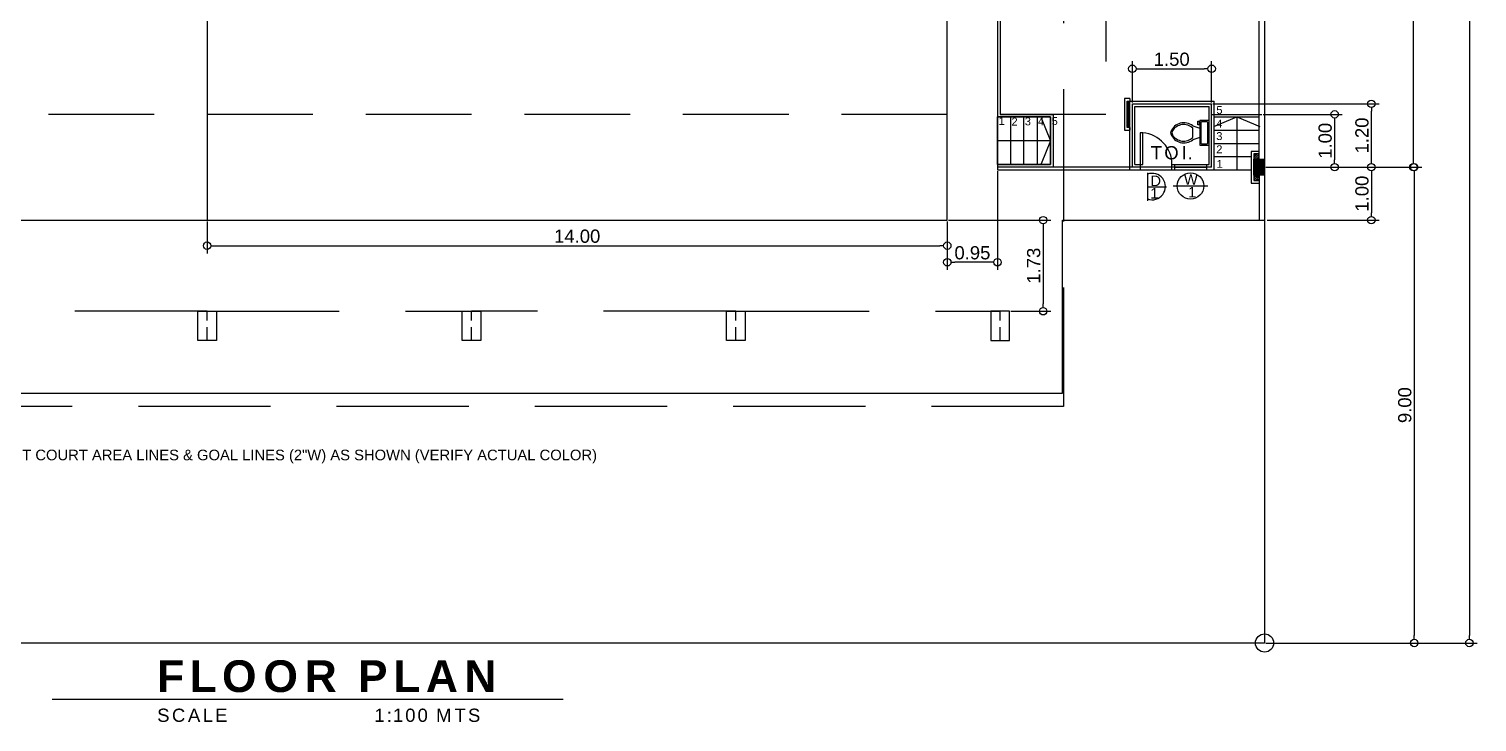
# Model space of a CAD drawing. Header units: inches. Extents: x -1369 to 1198, y -366 to 1398.
# Drawn here: x -18.52 to 8.87, y -237.01 to -223.9 of the extents above; entities that cross this region are included whole.
import ezdxf

# ---------------------------------------------------------------- set-up
doc = ezdxf.new("R2010")
doc.units = ezdxf.units.IN
doc.header["$MEASUREMENT"] = 0
doc.linetypes.add('HIDDEN', pattern=[0.375, 0.25, -0.125])
for name, color, linetype in [('cent', 3, 'Continuous'), ('COLM2', 7, 'Continuous'), ('dim', 8, 'Continuous'), ('rf', 1, 'HIDDEN'), ('txt', 7, 'Continuous'), ('wall', 7, 'Continuous')]:
    doc.layers.add(name, color=color, linetype=linetype)
doc.styles.get("Standard").update_dxf_attribs({"font": 'arial.ttf'})
doc.dimstyles.get("Standard").update_dxf_attribs({"dimtxt": 0.25, "dimasz": 0.14, "dimexe": 0.145, "dimexo": 0.025, "dimgap": 0.05, "dimtad": 1, "dimzin": 0, "dimdsep": 46, "dimtxsty": 'Standard', "dimblk": 'DOTBLANK', "dimcen": 0.09, "dimclrd": 256, "dimclre": 256, "dimaunit": 1, "dimadec": 5, "dimazin": 0, "dimtfac": 1, "dimtix": 1, "dimtofl": 0, "dimtmove": 0, "dimatfit": 3, "dimfxl": 0, "dimtolj": 1, "dimtzin": 0, "dimlwd": -1, "dimlwe": -1, "dimarcsym": 0})

# ---------------------------------------------------------------- blocks, each defined once
blk = doc.blocks.new('_DotBlank')
at = {"color": 0, "linetype": 'ByBlock', "lineweight": -2}
blk.add_line((-0.5, 0), (-1, 0), dxfattribs=at)
blk.add_circle((0, 0), 0.5, dxfattribs=at)
blk = doc.blocks.new('*D346')
at = {"layer": 'Defpoints', "color": 0, "transparency": 16777216}
for p in [(4.847, -208.52), (4.847, -235.52), (8.722, -235.52)]:
    blk.add_point(p, dxfattribs=at)
at = {"layer": 'dim', "transparency": 16777216}
for p, q in [((4.872, -208.52), (8.867, -208.52)), ((8.722, -208.66), (8.722, -235.38)), ((4.872, -235.52), (8.867, -235.52))]:
    blk.add_line(p, q, dxfattribs=at)
at = {"layer": 'dim', "transparency": 16777216, "xscale": 0.14, "yscale": 0.14, "zscale": 0.14}
for p, rotation in [((8.722, -208.52), 90), ((8.722, -235.52), 270)]:
    blk.add_blockref('_DotBlank', p, dxfattribs=dict(at, rotation=rotation))
at = {"layer": 'dim', "color": 0, "transparency": 16777216, "insert": (8.544, -222.02), "char_height": 0.25, "attachment_point": 5, "rotation": 90}
blk.add_mtext('\\A1;27.00', dxfattribs=at)
blk = doc.blocks.new('*D358')
at = {"layer": 'Defpoints', "color": 0, "transparency": 16777216}
for p in [(4.847, -226.52), (4.847, -235.52), (7.679, -235.52)]:
    blk.add_point(p, dxfattribs=at)
at = {"layer": 'dim', "transparency": 16777216}
for p, q in [((4.872, -226.52), (7.824, -226.52)), ((7.679, -226.66), (7.679, -235.38)), ((4.872, -235.52), (7.824, -235.52))]:
    blk.add_line(p, q, dxfattribs=at)
at = {"layer": 'dim', "transparency": 16777216, "xscale": 0.14, "yscale": 0.14, "zscale": 0.14}
for p, rotation in [((7.679, -226.52), 90), ((7.679, -235.52), 270)]:
    blk.add_blockref('_DotBlank', p, dxfattribs=dict(at, rotation=rotation))
at = {"layer": 'dim', "color": 0, "transparency": 16777216, "insert": (7.501, -231.02), "char_height": 0.25, "attachment_point": 5, "rotation": 90}
blk.add_mtext('\\A1;9.00', dxfattribs=at)
blk = doc.blocks.new('*D382')
at = {"layer": 'Defpoints', "color": 0, "transparency": 16777216}
for p in [(3.847, -214.52), (7.663, -214.52), (4.847, -226.52)]:
    blk.add_point(p, dxfattribs=at)
at = {"layer": 'dim', "transparency": 16777216}
for p, q in [((3.872, -214.52), (7.808, -214.52)), ((7.663, -226.38), (7.663, -214.66)), ((4.872, -226.52), (7.808, -226.52))]:
    blk.add_line(p, q, dxfattribs=at)
at = {"layer": 'dim', "transparency": 16777216, "xscale": 0.14, "yscale": 0.14, "zscale": 0.14}
for p, rotation in [((7.663, -214.52), 90), ((7.663, -226.52), 270)]:
    blk.add_blockref('_DotBlank', p, dxfattribs=dict(at, rotation=rotation))
at = {"layer": 'dim', "color": 0, "transparency": 16777216, "insert": (7.485, -220.52), "char_height": 0.25, "attachment_point": 5, "rotation": 90}
blk.add_mtext('\\A1;12.00', dxfattribs=at)
blk = doc.blocks.new('*D349')
at = {"layer": 'Defpoints', "color": 0, "transparency": 16777216}
for p in [(3.847, -225.32), (6.868, -225.32), (4.847, -226.52)]:
    blk.add_point(p, dxfattribs=at)
at = {"layer": 'dim', "transparency": 16777216}
for p, q in [((3.872, -225.32), (7.013, -225.32)), ((6.868, -226.38), (6.868, -225.46)), ((4.872, -226.52), (7.013, -226.52))]:
    blk.add_line(p, q, dxfattribs=at)
at = {"layer": 'dim', "transparency": 16777216, "xscale": 0.14, "yscale": 0.14, "zscale": 0.14}
for p, rotation in [((6.868, -225.32), 90), ((6.868, -226.52), 270)]:
    blk.add_blockref('_DotBlank', p, dxfattribs=dict(at, rotation=rotation))
at = {"layer": 'dim', "color": 0, "transparency": 16777216, "insert": (6.691, -225.92), "char_height": 0.25, "attachment_point": 5, "rotation": 90}
blk.add_mtext('\\A1;1.20', dxfattribs=at)
blk = doc.blocks.new('*D367')
at = {"layer": 'Defpoints', "color": 0, "transparency": 16777216}
for p in [(3.847, -224.657), (2.347, -225.32), (3.847, -225.32)]:
    blk.add_point(p, dxfattribs=at)
at = {"layer": 'dim', "transparency": 16777216}
for p, q in [((2.347, -225.295), (2.347, -224.512)), ((3.847, -225.295), (3.847, -224.512)), ((2.487, -224.657), (3.707, -224.657))]:
    blk.add_line(p, q, dxfattribs=at)
at = {"layer": 'dim', "transparency": 16777216, "xscale": 0.14, "yscale": 0.14, "zscale": 0.14, "rotation": 180}
blk.add_blockref('_DotBlank', (2.347, -224.657), dxfattribs=at)
at = {"layer": 'dim', "transparency": 16777216, "xscale": 0.14, "yscale": 0.14, "zscale": 0.14}
blk.add_blockref('_DotBlank', (3.847, -224.657), dxfattribs=at)
at = {"layer": 'dim', "color": 0, "transparency": 16777216, "insert": (3.092, -224.479), "char_height": 0.25, "attachment_point": 5}
blk.add_mtext('\\A1;1.50', dxfattribs=at)
blk = doc.blocks.new('TOI.')
at = {"color": 6, "lineweight": 15}
for p, q in [((-0.2, 0.308), (-0.2, 0.308)), ((0, 0.308), (0, 0.308)), ((0.2, 0.308), (0.2, 0.308)), ((-0.2, 0.132), (-0.2, 0.121))]:
    blk.add_line(p, q, dxfattribs=at)
for p, q in [((-0.22, 0.121), (-0.176, 0.121)), ((-0.22, 0.099), (-0.22, 0.121)), ((-0.154, 0.099), (-0.22, 0.099)), ((-0.176, 0.121), (-0.176, 0.132)), ((-0.154, 0.132), (-0.154, 0.099)), ((0.088, 0), (-0.088, 0)), ((0.209, 0.176), (0.209, 0.264))]:
    blk.add_line(p, q)
for points in [[(0.231, 0.132), (0.231, 0.308), (-0.231, 0.308), (-0.231, 0.132)], [(0.187, 0.286), (-0.187, 0.286)], [(-0.231, 0.208), (-0.231, 0.132), (0.231, 0.132), (0.231, 0.208)], [(-0.209, 0.264), (-0.209, 0.176)], [(-0.187, 0.154), (0.187, 0.154)], [(-0.132, 0), (-0.088, 0.132)], [(0.088, 0.132), (0.132, 0)]]:
    blk.add_lwpolyline(points)
for centre, radius, start, end in [((-0.19, 0.267), 0.0194, 81.8699, 188.1301), ((0.19, 0.267), 0.0194, 351.8699, 98.1301), ((-0.19, 0.173), 0.0194, 171.8699, 278.1301), ((0.077, -0.167), 0.268, 141.4691, 247.9714), ((0.092, -0.172), 0.249, 136.3677, 238.9468), ((-0.077, -0.167), 0.268, 292.0284, 38.5307), ((-0.092, -0.172), 0.249, 301.053, 43.6321), ((0.19, 0.173), 0.0194, 261.8699, 8.1301), ((0, -0.305), 0.088, 245.7318, 294.2682), ((0, -0.33), 0.088, 254.8605, 285.1395)]:
    blk.add_arc(centre, radius, start, end)
blk = doc.blocks.new('*D385')
at = {"layer": 'Defpoints', "color": 0, "transparency": 16777216}
for p in [(4.797, -225.52), (4.847, -226.52), (6.173, -226.52)]:
    blk.add_point(p, dxfattribs=at)
at = {"layer": 'dim', "transparency": 16777216}
for p, q in [((4.822, -225.52), (6.318, -225.52)), ((6.173, -225.66), (6.173, -226.38)), ((4.872, -226.52), (6.318, -226.52))]:
    blk.add_line(p, q, dxfattribs=at)
at = {"layer": 'dim', "transparency": 16777216, "xscale": 0.14, "yscale": 0.14, "zscale": 0.14}
for p, rotation in [((6.173, -225.52), 90), ((6.173, -226.52), 270)]:
    blk.add_blockref('_DotBlank', p, dxfattribs=dict(at, rotation=rotation))
at = {"layer": 'dim', "color": 0, "transparency": 16777216, "insert": (5.995, -226.02), "char_height": 0.25, "attachment_point": 5, "rotation": 90}
blk.add_mtext('\\A1;1.00', dxfattribs=at)
blk = doc.blocks.new('fc')
h = blk.add_hatch()
h.set_pattern_fill('ANSI31', color=3, scale=0.05)
h.paths.add_polyline_path([(0, 0), (-0.05, 0), (-0.05, -0.5), (0, -0.5)])
at = {"color": 1}
blk.add_lwpolyline([(0, 0.05), (-0.1, 0.05), (-0.1, -0.55), (0, -0.55)], dxfattribs=at)
for points in [[(-0.05, -0.5), (-0.05, 0), (0, 0)], [(0, 0.05), (0, 0)], [(0, -0.5), (0, 0)], [(0, -0.5), (-0.05, -0.5)], [(0, -0.5), (0, -0.55)]]:
    blk.add_lwpolyline(points)
blk = doc.blocks.new('*D344')
at = {"layer": 'Defpoints', "color": 0, "transparency": 16777216}
for p in [(4.872, -226.52), (4.872, -227.52), (6.868, -227.52)]:
    blk.add_point(p, dxfattribs=at)
at = {"layer": 'dim', "transparency": 16777216}
for p, q in [((4.897, -226.52), (7.013, -226.52)), ((6.868, -226.66), (6.868, -227.38)), ((4.897, -227.52), (7.013, -227.52))]:
    blk.add_line(p, q, dxfattribs=at)
at = {"layer": 'dim', "transparency": 16777216, "xscale": 0.14, "yscale": 0.14, "zscale": 0.14}
for p, rotation in [((6.868, -226.52), 90), ((6.868, -227.52), 270)]:
    blk.add_blockref('_DotBlank', p, dxfattribs=dict(at, rotation=rotation))
at = {"layer": 'dim', "color": 0, "transparency": 16777216, "insert": (6.691, -227.02), "char_height": 0.25, "attachment_point": 5, "rotation": 90}
blk.add_mtext('\\A1;1.00', dxfattribs=at)
blk = doc.blocks.new('*D347')
at = {"layer": 'Defpoints', "color": 0, "transparency": 16777216}
for p in [(-0.203, -226.57), (-1.153, -227.52), (-1.153, -228.318)]:
    blk.add_point(p, dxfattribs=at)
at = {"layer": 'dim', "transparency": 16777216}
for p, q in [((-0.203, -226.595), (-0.203, -228.463)), ((-1.153, -227.545), (-1.153, -228.463)), ((-0.343, -228.318), (-1.013, -228.318))]:
    blk.add_line(p, q, dxfattribs=at)
at = {"layer": 'dim', "transparency": 16777216, "xscale": 0.14, "yscale": 0.14, "zscale": 0.14, "rotation": 180}
blk.add_blockref('_DotBlank', (-1.153, -228.318), dxfattribs=at)
at = {"layer": 'dim', "transparency": 16777216, "xscale": 0.14, "yscale": 0.14, "zscale": 0.14}
blk.add_blockref('_DotBlank', (-0.203, -228.318), dxfattribs=at)
at = {"layer": 'dim', "color": 0, "transparency": 16777216, "insert": (-0.678, -228.14), "char_height": 0.25, "attachment_point": 5}
blk.add_mtext('\\A1;0.95', dxfattribs=at)
blk = doc.blocks.new('*D369')
at = {"layer": 'Defpoints', "color": 0, "transparency": 16777216}
for p in [(-1.153, -227.52), (0.022, -229.245), (0.66, -229.245)]:
    blk.add_point(p, dxfattribs=at)
at = {"layer": 'dim', "transparency": 16777216}
for p, q in [((-1.128, -227.52), (0.805, -227.52)), ((0.66, -227.66), (0.66, -229.105)), ((0.047, -229.245), (0.805, -229.245))]:
    blk.add_line(p, q, dxfattribs=at)
at = {"layer": 'dim', "transparency": 16777216, "xscale": 0.14, "yscale": 0.14, "zscale": 0.14}
for p, rotation in [((0.66, -227.52), 90), ((0.66, -229.245), 270)]:
    blk.add_blockref('_DotBlank', p, dxfattribs=dict(at, rotation=rotation))
at = {"layer": 'dim', "color": 0, "transparency": 16777216, "insert": (0.482, -228.382), "char_height": 0.25, "attachment_point": 5, "rotation": 90}
blk.add_mtext('\\A1;1.73', dxfattribs=at)
blk = doc.blocks.new('*D370')
at = {"layer": 'Defpoints', "color": 0, "transparency": 16777216}
for p in [(-15.153, -227.52), (-1.153, -227.52), (-1.153, -228.004)]:
    blk.add_point(p, dxfattribs=at)
at = {"layer": 'dim', "transparency": 16777216}
for p, q in [((-15.153, -227.545), (-15.153, -228.149)), ((-1.153, -227.545), (-1.153, -228.149)), ((-15.013, -228.004), (-1.293, -228.004))]:
    blk.add_line(p, q, dxfattribs=at)
at = {"layer": 'dim', "transparency": 16777216, "xscale": 0.14, "yscale": 0.14, "zscale": 0.14, "rotation": 180}
blk.add_blockref('_DotBlank', (-15.153, -228.004), dxfattribs=at)
at = {"layer": 'dim', "transparency": 16777216, "xscale": 0.14, "yscale": 0.14, "zscale": 0.14}
blk.add_blockref('_DotBlank', (-1.153, -228.004), dxfattribs=at)
at = {"layer": 'dim', "color": 0, "transparency": 16777216, "insert": (-8.153, -227.826), "char_height": 0.25, "attachment_point": 5}
blk.add_mtext('\\A1;14.00', dxfattribs=at)
blk = doc.blocks.new('bc')
at = {"color": 8, "true_color": 0x808080}
blk.add_lwpolyline([(7, 14), (-7, 14), (-7, -14), (7, -14)], close=True, dxfattribs=at)
blk.add_lwpolyline([(7, 0), (-7, 0)], dxfattribs=at)

msp = doc.modelspace()

# ---------------------------------------------------------------- hatches: boundary and pattern name
h = msp.add_hatch()
h.set_pattern_fill('ANSI31', color=3, scale=0.2)
h.set_pattern_definition([(45, (0.0245, -231.102929), (-0.01767767, 0.01767767), [])])
h.paths.add_polyline_path([(4.7474, -226.3698), (4.7474, -226.2698), (4.6474, -226.2698), (4.6474, -226.3698)])
h.paths.add_polyline_path([(4.7474, -226.7698), (4.7474, -226.6698), (4.6474, -226.6698), (4.6474, -226.7698)])
at = {"layer": 'COLM2'}
h = msp.add_hatch(color=3, dxfattribs=at)
h.dxf.hatch_style = 1
h.paths.add_polyline_path([(4.6474, -226.3698), (4.8474, -226.3698), (4.8474, -226.6698), (4.6474, -226.6698)])

# ---------------------------------------------------------------- linework, layer by layer
at = {"color": 7}
msp.add_lwpolyline([(-31.1526, -208.5198), (4.8474, -208.5198), (4.8474, -235.5198), (-31.1526, -235.5198)], close=True, dxfattribs=at)
for points in [[(4.7474, -226.3698), (4.7474, -214.6698), (4.8474, -214.6698)], [(2.342, -226.5698), (3.8974, -226.5698), (3.8974, -225.2698)], [(2.397, -226.4698), (2.397, -225.3698), (3.7974, -225.3698)], [(3.097, -226.5698), (3.097, -226.4698), (3.7974, -226.4698), (3.7974, -225.3698)], [(3.8974, -225.5698), (4.7474, -225.5698)], [(2.397, -226.4698), (2.497, -226.4698)], [(2.497, -226.4698), (2.497, -226.5698)], [(3.1472, -226.4698), (3.1472, -226.5698)], [(3.7472, -226.4698), (3.7472, -226.5698)], [(4.7474, -226.2698), (4.6474, -226.2698), (4.6474, -226.3698)], [(4.7474, -226.3698), (4.7474, -227.5198), (4.8474, -227.5198)], [(4.6474, -226.6698), (4.6474, -226.7698), (4.7474, -226.7698)]]:
    msp.add_lwpolyline(points)
at = {"color": 1}
for points in [[(-0.2026, -226.4698), (-0.2026, -225.5698)], [(0.6203, -225.5849), (0.7974, -226.0198), (0.6203, -226.4547)], [(3.8911, -225.7469), (4.326, -225.5698), (4.7608, -225.7469)], [(3.8974, -225.8198), (4.7474, -225.8198)], [(3.8974, -226.0698), (4.7474, -226.0698)], [(4.7474, -226.2198), (4.5974, -226.2198), (4.5974, -226.8198), (4.7474, -226.8198)], [(3.8974, -226.3198), (4.5974, -226.3198)], [(2.6333, -226.6241), (2.6333, -227.1575)], [(3.1472, -226.5198), (3.7472, -226.5198)], [(3.8974, -226.5698), (4.5974, -226.5698)], [(2.6333, -226.8908), (2.9958, -226.8908)], [(3.1222, -226.8746), (3.7722, -226.8746), (3.7722, -226.8746)], [(-18.0837, -236.5826), (-8.4177, -236.5826)]]:
    msp.add_lwpolyline(points, dxfattribs=at)
for points in [[(-0.2026, -226.4698), (0.7974, -226.4698), (0.7974, -225.5698), (-0.2026, -225.5698)], [(-14.9777, -229.7948), (-15.3277, -229.7948), (-15.3277, -229.2448), (-14.9777, -229.2448)], [(-9.9777, -229.7948), (-10.3277, -229.7948), (-10.3277, -229.2448), (-9.9777, -229.2448)], [(-4.9777, -229.7948), (-5.3277, -229.7948), (-5.3277, -229.2448), (-4.9777, -229.2448)], [(0.0224, -229.2448), (-0.3276, -229.2448), (-0.3276, -229.7948), (0.0224, -229.7948)]]:
    msp.add_lwpolyline(points, close=True)
at = {"color": 8}
for points in [[(4.326, -225.5698), (4.326, -226.5698)], [(0.7974, -226.0198), (-0.2026, -226.0198)]]:
    msp.add_lwpolyline(points, dxfattribs=at)
at = {"color": 1}
msp.add_lwpolyline([(2.497, -226.4698), (2.547, -226.4698), (2.547, -225.8698), (2.497, -225.8698)], close=True, dxfattribs=at)
at = {"color": 3}
msp.add_lwpolyline([(-31.1526, -230.7948), (1.0274, -230.7948), (1.0273, -227.5198), (4.8474, -227.5198)], dxfattribs=at)
at = {"linetype": 'HIDDEN', "ltscale": 10}
for points in [[(-15.1527, -229.2448), (-20.1527, -229.2448)], [(-15.1527, -229.2448), (-10.1527, -229.2448)], [(-5.1527, -229.2448), (-10.1527, -229.2448)], [(-5.1276, -229.2448), (-0.1526, -229.2448)]]:
    msp.add_lwpolyline(points, dxfattribs=at)
at = {"linetype": 'HIDDEN'}
for points in [[(-15.1527, -229.7948), (-15.1527, -229.2448)], [(-10.1527, -229.7948), (-10.1527, -229.2448)], [(-5.1527, -229.7948), (-5.1527, -229.2448)], [(-0.1526, -229.7948), (-0.1526, -229.2448)]]:
    msp.add_lwpolyline(points, dxfattribs=at)
at = {"color": 1}
for centre, radius in [((3.4472, -226.8746), 0.25), ((4.8474, -235.5198), 0.1713)]:
    msp.add_circle(centre, radius, dxfattribs=at)
at = {"color": 8}
msp.add_arc((2.4928, -226.4715), 0.6041, 0.16288, 84.85801, dxfattribs=at)
at = {"color": 1}
msp.add_arc((2.7228, -226.8856), 0.25, 249.01458, 110.98542, dxfattribs=at)
at = {"layer": 'cent'}
for p, q in [((2.347, -226.5198), (2.347, -225.3198)), ((2.347, -225.3198), (3.8474, -225.3198)), ((3.8474, -226.5198), (3.8474, -225.3198)), ((-0.1526, -225.5198), (0.8474, -225.5198)), ((0.8474, -225.5198), (0.8474, -226.5198)), ((2.392, -226.5198), (-0.2026, -226.5198)), ((3.842, -226.5198), (2.3365, -226.5198))]:
    msp.add_line(p, q, dxfattribs=at)
for points in [[(0.8474, -214.5198), (0.8474, -215.5198), (-0.1526, -215.5198), (-0.1526, -225.5198)], [(3.8474, -226.5198), (3.8474, -225.5198), (4.7974, -225.5198)]]:
    msp.add_lwpolyline(points, dxfattribs=at)
at = {"layer": 'COLM2'}
msp.add_lwpolyline([(4.6474, -226.3698), (4.8474, -226.3698), (4.8474, -226.6698), (4.6474, -226.6698)], close=True, dxfattribs=at)
at = {"layer": 'Defpoints', "color": 8, "linetype": 'HIDDEN', "ltscale": 8}
msp.add_lwpolyline([(-28.1526, -210.5198), (1.8474, -210.5198), (1.8474, -225.5198), (-28.1526, -225.5198)], close=True, dxfattribs=at)
at = {"layer": 'rf', "color": 1, "linetype": 'HIDDEN', "ltscale": 10}
msp.add_lwpolyline([(1.0474, -210.0448), (1.0474, -231.0448), (-30.7526, -231.0448), (-30.7526, -210.0448)], close=True, dxfattribs=at)
at = {"layer": 'wall'}
for p, q in [((2.297, -226.5698), (2.297, -225.2698)), ((2.297, -225.2698), (3.8974, -225.2698)), ((-0.2026, -225.5698), (0.7974, -225.5698)), ((0.7974, -225.5698), (0.7974, -226.4698)), ((0.7974, -226.4698), (-0.2026, -226.4698))]:
    msp.add_line(p, q, dxfattribs=at)
at = {"layer": 'wall', "color": 1}
msp.add_line((0.5474, -225.5698), (0.5474, -226.4698), dxfattribs=at)
at = {"layer": 'wall'}
for points in [[(-0.2026, -215.4698), (-0.2026, -225.5698)], [(-0.2026, -226.4698), (-0.2026, -226.5698)], [(-0.2026, -226.5698), (2.3439, -226.5698)]]:
    msp.add_lwpolyline(points, dxfattribs=at)
at = {"layer": 'wall', "color": 1}
for points in [[(0.0474, -226.4698), (0.0474, -225.5698)], [(0.2974, -226.4698), (0.2974, -225.5698)]]:
    msp.add_lwpolyline(points, dxfattribs=at)

# ---------------------------------------------------------------- block references
for name, p, rotation in [('bc', (-15.1526, -220.5198), 90), ('TOI.', (3.4894, -225.8698), 270)]:
    msp.add_blockref(name, p, dxfattribs=dict(rotation=rotation))
msp.add_blockref('fc', (2.297, -225.2698))

# ---------------------------------------------------------------- texts
for s, width, insert, char_height, attachment_point in [('5', 0.159217, (3.936, -225.5149), 0.15, 7), ('1', 0.159217, (-0.1829, -225.7215), 0.15, 7), ('2', 0.159217, (0.0605, -225.7326), 0.15, 7), ('3', 0.159217, (0.3125, -225.73), 0.15, 7), ('4', 0.159217, (0.5611, -225.7284), 0.15, 7), ('5', 0.159217, (0.8201, -225.7241), 0.15, 7), ('4', 0.159217, (3.934, -225.7698), 0.15, 7), ('3', 0.159217, (3.934, -226.008), 0.15, 7), ('2', 0.159217, (3.934, -226.2561), 0.15, 7), ('1', 0.159217, (3.9414, -226.5316), 0.15, 7), ('D', 0.159217, (2.6879, -226.6779), 0.2, 1), ('W', 0.159217, (3.3222, -226.652), 0.2, 1), ('1', 0.159217, (2.6879, -226.9129), 0.2, 1), ('1', 0.159217, (3.4016, -226.8914), 0.2, 1), ('{\\fArial|b1|i0|c0|p34;\\T1.2;FLOOR PLAN}', 13.342836, (-16.099, -235.8471), 0.6, 1)]:
    msp.add_mtext_dynamic_manual_height_columns(s, width=width, gutter_width=1, heights=[0], dxfattribs=dict(insert=insert, char_height=char_height, attachment_point=attachment_point))
at = {"char_height": 0.25, "attachment_point": 1}
for s, insert, width in [('{\\T1.2;SCALE}', (-16.0973, -236.7613), 2.789052), ('{\\T1.2;1:100 MTS}', (-11.9883, -236.7613), 4.208436)]:
    msp.add_mtext(s, dxfattribs=dict(at, insert=insert, width=width))
at = {"layer": 'Defpoints', "insert": (-21.7021, -231.8629), "char_height": 0.2, "width": 14.765613, "attachment_point": 1}
msp.add_mtext('**NOTE^I:^IPAINT COURT AREA LINES & GOAL LINES (2"W) AS SHOWN (VERIFY ACTUAL COLOR)', dxfattribs=at)
at = {"layer": 'txt', "insert": (2.695, -226.1217), "char_height": 0.25, "width": 2.789052, "attachment_point": 1}
msp.add_mtext('{\\T1.2;TOI.}', dxfattribs=at)

# ---------------------------------------------------------------- dimensions: what is measured, and where the dimension line sits
at = {"layer": 'dim', "color": 0}
for base, p1, p2, picture, middle in [((8.7217, -235.5198), (4.8474, -208.5198), (4.8474, -235.5198), '*D346', (8.5441, -222.0198)), ((7.6629, -214.5198), (4.8474, -226.5198), (3.8474, -214.5198), '*D382', (7.4853, -220.5198)), ((6.8684, -225.3198), (4.8474, -226.5198), (3.8474, -225.3198), '*D349', (6.6907, -225.9198)), ((6.1726, -226.5198), (4.7974, -225.5198), (4.8474, -226.5198), '*D385', (5.9949, -226.0198)), ((7.679, -235.5198), (4.8474, -226.5198), (4.8474, -235.5198), '*D358', (7.5014, -231.0198)), ((6.8684, -227.5198), (4.8724, -226.5198), (4.8724, -227.5198), '*D344', (6.6907, -227.0198)), ((0.6598837913, -229.2447974538), (-1.1525799518, -227.5197974538), (0.0223865299, -229.2447974538), '*D369', (0.4821552783, -228.3822974538))]:
    dim = msp.add_linear_dim(base=base, p1=p1, p2=p2, angle=90, dimstyle='Standard', dxfattribs=at)
    dim.commit()
    dim.dimension.update_dxf_attribs({"geometry": picture, "text_midpoint": middle})
for base, p1, p2, picture, middle in [((3.8474, -224.6568), (2.347, -225.3198), (3.8474, -225.3198), '*D367', (3.092, -224.6568)), ((-1.1526, -228.3181), (-0.2026, -226.5698), (-1.1526, -227.5198), '*D347', (-0.6776, -228.3181))]:
    dim = msp.add_linear_dim(base=base, p1=p1, p2=p2, dimstyle='Standard', dxfattribs=at)
    dim.commit()
    dim.dimension.update_dxf_attribs({"geometry": picture, "text_midpoint": middle, "dimtype": 160})
dim = msp.add_linear_dim(base=(-1.1526, -228.0039), p1=(-15.1526, -227.5198), p2=(-1.1526, -227.5198), dimstyle='Standard', dxfattribs=at)
dim.commit()
dim.dimension.update_dxf_attribs({"geometry": '*D370', "text_midpoint": (-8.1526, -227.8263)})

doc.saveas('drawing.dxf')
